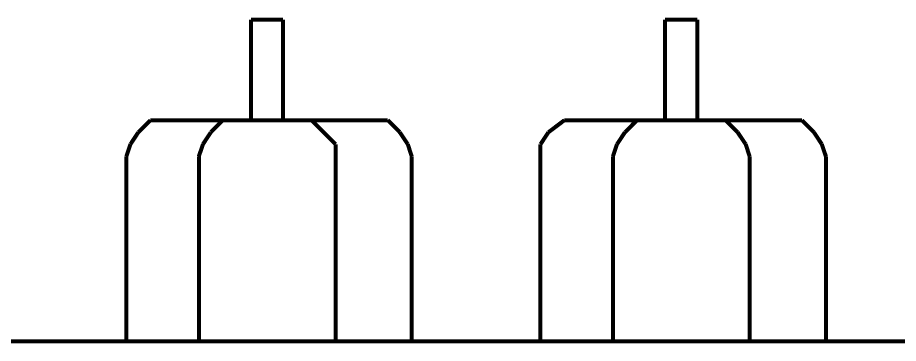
# Model space of a CAD drawing. Header units: metres. Extents: x -593 to 248, y 430 to 1024.
# Drawn here: x -220.58 to -211.29, y 591.43 to 594.86 of the extents above; entities that cross this region are included whole.
import ezdxf

# ---------------------------------------------------------------- set-up
doc = ezdxf.new("R2010")
doc.units = ezdxf.units.M
doc.header["$MEASUREMENT"] = 0
doc.layers.add('C00-00-00-BLACK', color=7, linetype='Continuous')

msp = doc.modelspace()

# ---------------------------------------------------------------- linework, layer by layer
at = {"layer": 'C00-00-00-BLACK', "const_width": 0.0423}
for points in [[(-218.1168, 594.8407), (-218.1168, 593.7807)], [(-217.7778, 594.8407), (-218.1168, 594.8407)], [(-217.7778, 593.7807), (-217.7778, 594.8407)], [(-213.7488, 594.8407), (-213.7488, 593.7807)], [(-213.4098, 594.8407), (-213.7488, 594.8407)], [(-213.4098, 593.7807), (-213.4098, 594.8407)], [(-219.1778, 593.7807), (-219.3048, 593.6537)], [(-219.0058, 593.7807), (-219.1778, 593.7807)], [(-219.0058, 593.7807), (-216.8438, 593.7807)], [(-218.4128, 593.7807), (-218.5398, 593.6537)], [(-218.2438, 593.7807), (-218.4128, 593.7807)], [(-217.4788, 593.7807), (-217.6058, 593.7807)], [(-217.3518, 593.6537), (-217.4788, 593.7807)], [(-216.6738, 593.7807), (-216.8438, 593.7807)], [(-216.5478, 593.6537), (-216.6738, 593.7807)], [(-214.8098, 593.7807), (-214.9788, 593.6537)], [(-214.6798, 593.7807), (-214.8098, 593.7807)], [(-214.6798, 593.7807), (-212.4748, 593.7807)], [(-214.0448, 593.7807), (-214.1718, 593.6537)], [(-213.8748, 593.7807), (-214.0448, 593.7807)], [(-213.1098, 593.7807), (-213.2798, 593.7807)], [(-212.9838, 593.6537), (-213.1098, 593.7807)], [(-212.3058, 593.7807), (-212.4748, 593.7807)], [(-212.1788, 593.6537), (-212.3058, 593.7807)], [(-219.3048, 593.6537), (-219.3888, 593.5267)], [(-218.5398, 593.6537), (-218.6238, 593.5267)], [(-217.2248, 593.5267), (-217.3518, 593.6537)], [(-216.4628, 593.5267), (-216.5478, 593.6537)], [(-214.9788, 593.6537), (-215.0628, 593.5267)], [(-214.1718, 593.6537), (-214.2558, 593.5267)], [(-212.8978, 593.5267), (-212.9838, 593.6537)], [(-212.0948, 593.5267), (-212.1788, 593.6537)], [(-219.3888, 593.5267), (-219.4318, 593.3987)], [(-218.6238, 593.5267), (-218.6668, 593.3987)], [(-217.2248, 593.3987), (-217.2248, 593.5267)], [(-216.4208, 593.3987), (-216.4628, 593.5267)], [(-215.0628, 593.5267), (-215.0628, 593.3987)], [(-214.2558, 593.5267), (-214.2988, 593.3987)], [(-212.8568, 593.3987), (-212.8978, 593.5267)], [(-212.0518, 593.3987), (-212.0948, 593.5267)], [(-219.4318, 593.3987), (-219.4318, 591.4487)], [(-218.6668, 593.3987), (-218.6668, 591.4487)], [(-217.2248, 593.3987), (-217.2248, 591.4487)], [(-216.4208, 593.3987), (-216.4208, 591.4487)], [(-215.0628, 593.3987), (-215.0628, 591.4487)], [(-214.2988, 593.3987), (-214.2988, 591.4487)], [(-212.8568, 593.3987), (-212.8568, 591.4487)], [(-212.0518, 593.3987), (-212.0518, 591.4487)], [(-224.9448, 591.4487), (-210.9068, 591.4487)]]:
    msp.add_lwpolyline(points, dxfattribs=at)

doc.saveas('drawing.dxf')
